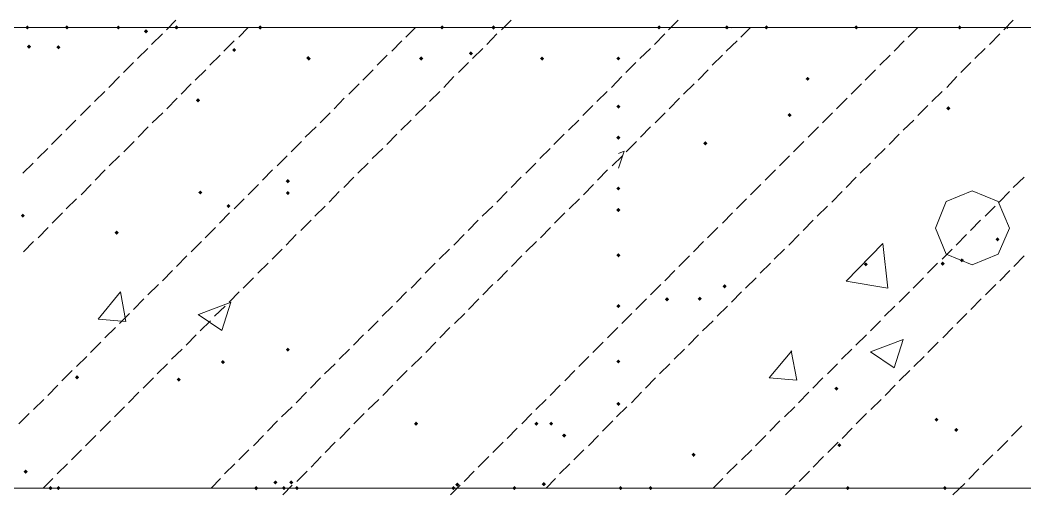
# Model space of a CAD drawing. Header units: millimetres. Extents: x -4415 to 173792, y -78716 to 47289.
# Drawn here: x 14763 to 16672, y 2368 to 3270 of the extents above; entities that cross this region are included whole.
import ezdxf

# ---------------------------------------------------------------- set-up
doc = ezdxf.new("R2010")
doc.units = ezdxf.units.MM

msp = doc.modelspace()

# ---------------------------------------------------------------- hatches: boundary and pattern name
h = msp.add_hatch(color=0)
h.dxf.hatch_style = 2
h.paths.add_polyline_path([(14776.8, 3251.9), (14772.8, 3255.8), (14776.8, 3259.8), (14780.7, 3255.8)])
h = msp.add_hatch(color=0)
h.dxf.hatch_style = 2
h.paths.add_polyline_path([(14851.9, 3251.9), (14847.9, 3255.8), (14851.9, 3259.8), (14855.9, 3255.8)])
h = msp.add_hatch(color=0)
h.dxf.hatch_style = 2
h.paths.add_polyline_path([(14949.6, 3251.9), (14945.6, 3255.8), (14949.6, 3259.8), (14953.6, 3255.8)])
h = msp.add_hatch(color=0)
h.dxf.hatch_style = 2
h.paths.add_polyline_path([(14949.6, 3251.9), (14945.6, 3255.8), (14949.6, 3259.8), (14953.6, 3255.8)])
h = msp.add_hatch(color=0)
h.dxf.hatch_style = 2
h.paths.add_polyline_path([(15002.2, 3244.3), (14998.2, 3248.3), (15002.2, 3252.3), (15006.2, 3248.3)])
h = msp.add_hatch(color=0)
h.dxf.hatch_style = 2
h.paths.add_polyline_path([(15060.2, 3251.9), (15056.2, 3255.8), (15060.2, 3259.8), (15064.1, 3255.8)])
h = msp.add_hatch(color=0)
h.dxf.hatch_style = 2
h.paths.add_polyline_path([(15060.2, 3251.9), (15056.2, 3255.8), (15060.2, 3259.8), (15064.1, 3255.8)])
h = msp.add_hatch(color=0)
h.dxf.hatch_style = 2
h.paths.add_polyline_path([(15219.1, 3251.9), (15215.1, 3255.8), (15219.1, 3259.8), (15223, 3255.8)])
h = msp.add_hatch(color=0)
h.dxf.hatch_style = 2
h.paths.add_polyline_path([(15564.7, 3251.9), (15560.7, 3255.8), (15564.7, 3259.8), (15568.7, 3255.8)])
h = msp.add_hatch(color=0)
h.dxf.hatch_style = 2
h.paths.add_polyline_path([(15564.7, 3251.9), (15560.7, 3255.8), (15564.7, 3259.8), (15568.7, 3255.8)])
h = msp.add_hatch(color=0)
h.dxf.hatch_style = 2
h.paths.add_polyline_path([(15662.4, 3251.9), (15658.4, 3255.8), (15662.4, 3259.8), (15666.4, 3255.8)])
h = msp.add_hatch(color=0)
h.dxf.hatch_style = 2
h.paths.add_polyline_path([(15976.9, 3251.9), (15973, 3255.8), (15976.9, 3259.8), (15980.9, 3255.8)])
h = msp.add_hatch(color=0)
h.dxf.hatch_style = 2
h.paths.add_polyline_path([(15976.9, 3251.9), (15973, 3255.8), (15976.9, 3259.8), (15980.9, 3255.8)])
h = msp.add_hatch(color=0)
h.dxf.hatch_style = 2
h.paths.add_polyline_path([(16105.8, 3251.9), (16101.8, 3255.8), (16105.8, 3259.8), (16109.7, 3255.8)])
h = msp.add_hatch(color=0)
h.dxf.hatch_style = 2
h.paths.add_polyline_path([(16180.9, 3251.9), (16176.9, 3255.8), (16180.9, 3259.8), (16184.9, 3255.8)])
h = msp.add_hatch(color=0)
h.dxf.hatch_style = 2
h.paths.add_polyline_path([(16180.9, 3251.9), (16176.9, 3255.8), (16180.9, 3259.8), (16184.9, 3255.8)])
h = msp.add_hatch(color=0)
h.dxf.hatch_style = 2
h.paths.add_polyline_path([(16180.9, 3251.9), (16176.9, 3255.8), (16180.9, 3259.8), (16184.9, 3255.8)])
h = msp.add_hatch(color=0)
h.dxf.hatch_style = 2
h.paths.add_polyline_path([(16351.6, 3251.9), (16347.6, 3255.8), (16351.6, 3259.8), (16355.6, 3255.8)])
h = msp.add_hatch(color=0)
h.dxf.hatch_style = 2
h.paths.add_polyline_path([(16548, 3251.9), (16544.1, 3255.8), (16548, 3259.8), (16552, 3255.8)])
h = msp.add_hatch(color=0)
h.dxf.hatch_style = 2
h.paths.add_polyline_path([(14780, 3215.4), (14776, 3219.3), (14780, 3223.3), (14784, 3219.3)])
h = msp.add_hatch(color=0)
h.dxf.hatch_style = 2
h.paths.add_polyline_path([(14835.8, 3214.3), (14831.8, 3218.3), (14835.8, 3222.2), (14839.8, 3218.3)])
h = msp.add_hatch(color=0)
h.dxf.hatch_style = 2
h.paths.add_polyline_path([(15169.7, 3208.9), (15165.7, 3212.9), (15169.7, 3216.9), (15173.6, 3212.9)])
h = msp.add_hatch(color=0)
h.dxf.hatch_style = 2
h.paths.add_polyline_path([(15619.5, 3202.5), (15615.5, 3206.5), (15619.5, 3210.4), (15623.4, 3206.5)])
h = msp.add_hatch(color=0)
h.dxf.hatch_style = 2
h.paths.add_polyline_path([(15310.3, 3193.9), (15306.3, 3197.9), (15310.3, 3201.8), (15314.3, 3197.9)])
h = msp.add_hatch(color=0)
h.dxf.hatch_style = 2
h.paths.add_polyline_path([(15311.4, 3192.8), (15307.4, 3196.8), (15311.4, 3200.8), (15315.3, 3196.8)])
h = msp.add_hatch(color=0)
h.dxf.hatch_style = 2
h.paths.add_polyline_path([(15525, 3192.8), (15521, 3196.8), (15525, 3200.8), (15529, 3196.8)])
h = msp.add_hatch(color=0)
h.dxf.hatch_style = 2
h.paths.add_polyline_path([(15525, 3192.8), (15521, 3196.8), (15525, 3200.8), (15529, 3196.8)])
h = msp.add_hatch(color=0)
h.dxf.hatch_style = 2
h.paths.add_polyline_path([(15525, 3192.8), (15521, 3196.8), (15525, 3200.8), (15529, 3196.8)])
h = msp.add_hatch(color=0)
h.dxf.hatch_style = 2
h.paths.add_polyline_path([(15754.7, 3192.8), (15750.8, 3196.8), (15754.7, 3200.8), (15758.7, 3196.8)])
h = msp.add_hatch(color=0)
h.dxf.hatch_style = 2
h.paths.add_polyline_path([(15754.7, 3192.8), (15750.8, 3196.8), (15754.7, 3200.8), (15758.7, 3196.8)])
h = msp.add_hatch(color=0)
h.dxf.hatch_style = 2
h.paths.add_polyline_path([(15899.6, 3192.8), (15895.7, 3196.8), (15899.6, 3200.8), (15903.6, 3196.8)])
h = msp.add_hatch(color=0)
h.dxf.hatch_style = 2
h.paths.add_polyline_path([(16259.3, 3154.2), (16255.3, 3158.1), (16259.3, 3162.1), (16263.2, 3158.1)])
h = msp.add_hatch(color=0)
h.dxf.hatch_style = 2
h.paths.add_polyline_path([(15101, 3113.4), (15097, 3117.4), (15101, 3121.3), (15104.9, 3117.4)])
h = msp.add_hatch(color=0)
h.dxf.hatch_style = 2
h.paths.add_polyline_path([(15899.6, 3101.6), (15895.7, 3105.5), (15899.6, 3109.5), (15903.6, 3105.5)])
h = msp.add_hatch(color=0)
h.dxf.hatch_style = 2
h.paths.add_polyline_path([(15899.6, 3101.6), (15895.7, 3105.5), (15899.6, 3109.5), (15903.6, 3105.5)])
h = msp.add_hatch(color=0)
h.dxf.hatch_style = 2
h.paths.add_polyline_path([(16224.9, 3085.5), (16220.9, 3089.4), (16224.9, 3093.4), (16228.9, 3089.4)])
h = msp.add_hatch(color=0)
h.dxf.hatch_style = 2
h.paths.add_polyline_path([(16526.6, 3098.3), (16522.6, 3102.3), (16526.6, 3106.3), (16530.5, 3102.3)])
h = msp.add_hatch(color=0)
h.dxf.hatch_style = 2
h.paths.add_polyline_path([(15899.6, 3042.5), (15895.7, 3046.5), (15899.6, 3050.5), (15903.6, 3046.5)])
h = msp.add_hatch(color=0)
h.dxf.hatch_style = 2
h.paths.add_polyline_path([(16065, 3031.8), (16061, 3035.8), (16065, 3039.7), (16068.9, 3035.8)])
h = msp.add_hatch(color=0)
h.dxf.hatch_style = 2
h.paths.add_polyline_path([(15271.7, 2959.9), (15267.7, 2963.8), (15271.7, 2967.8), (15275.6, 2963.8)])
h = msp.add_hatch(color=0)
h.dxf.hatch_style = 2
h.paths.add_polyline_path([(15105.3, 2938.4), (15101.3, 2942.4), (15105.3, 2946.3), (15109.2, 2942.4)])
h = msp.add_hatch(color=0)
h.dxf.hatch_style = 2
h.paths.add_polyline_path([(15271.7, 2937.3), (15267.7, 2941.3), (15271.7, 2945.3), (15275.6, 2941.3)])
h = msp.add_hatch(color=0)
h.dxf.hatch_style = 2
h.paths.add_polyline_path([(15899.6, 2945.9), (15895.7, 2949.9), (15899.6, 2953.9), (15903.6, 2949.9)])
h = msp.add_hatch(color=0)
h.dxf.hatch_style = 2
h.paths.add_polyline_path([(15899.6, 2945.9), (15895.7, 2949.9), (15899.6, 2953.9), (15903.6, 2949.9)])
h = msp.add_hatch(color=0)
h.dxf.hatch_style = 2
h.paths.add_polyline_path([(15899.6, 2945.9), (15895.7, 2949.9), (15899.6, 2953.9), (15903.6, 2949.9)])
h = msp.add_hatch(color=0)
h.dxf.hatch_style = 2
h.paths.add_polyline_path([(14768.2, 2894.4), (14764.2, 2898.4), (14768.2, 2902.3), (14772.2, 2898.4)])
h = msp.add_hatch(color=0)
h.dxf.hatch_style = 2
h.paths.add_polyline_path([(15158.9, 2912.6), (15155, 2916.6), (15158.9, 2920.6), (15162.9, 2916.6)])
h = msp.add_hatch(color=0)
h.dxf.hatch_style = 2
h.paths.add_polyline_path([(15899.6, 2905.1), (15895.7, 2909.1), (15899.6, 2913.1), (15903.6, 2909.1)])
h = msp.add_hatch(color=0)
h.dxf.hatch_style = 2
h.paths.add_polyline_path([(14946.4, 2862.2), (14942.4, 2866.2), (14946.4, 2870.1), (14950.4, 2866.2)])
h = msp.add_hatch(color=0)
h.dxf.hatch_style = 2
h.paths.add_polyline_path([(16620, 2849.3), (16616, 2853.3), (16620, 2857.2), (16623.9, 2853.3)])
h = msp.add_hatch(color=0)
h.dxf.hatch_style = 2
h.paths.add_polyline_path([(15899.6, 2819.2), (15895.7, 2823.2), (15899.6, 2827.2), (15903.6, 2823.2)])
h = msp.add_hatch(color=0)
h.dxf.hatch_style = 2
h.paths.add_polyline_path([(15899.6, 2819.2), (15895.7, 2823.2), (15899.6, 2827.2), (15903.6, 2823.2)])
h = msp.add_hatch(color=0)
h.dxf.hatch_style = 2
h.paths.add_polyline_path([(15899.6, 2819.2), (15895.7, 2823.2), (15899.6, 2827.2), (15903.6, 2823.2)])
h = msp.add_hatch(color=0)
h.dxf.hatch_style = 2
h.paths.add_polyline_path([(16369.8, 2802.1), (16365.9, 2806), (16369.8, 2810), (16373.8, 2806)])
h = msp.add_hatch(color=0)
h.dxf.hatch_style = 2
h.paths.add_polyline_path([(16515.8, 2803.1), (16511.9, 2807.1), (16515.8, 2811.1), (16519.8, 2807.1)])
h = msp.add_hatch(color=0)
h.dxf.hatch_style = 2
h.paths.add_polyline_path([(16552.3, 2809.6), (16548.4, 2813.6), (16552.3, 2817.5), (16556.3, 2813.6)])
h = msp.add_hatch(color=0)
h.dxf.hatch_style = 2
h.paths.add_polyline_path([(16101.5, 2760.2), (16097.5, 2764.2), (16101.5, 2768.1), (16105.4, 2764.2)])
h = msp.add_hatch(color=0)
h.dxf.hatch_style = 2
h.paths.add_polyline_path([(15899.6, 2722.6), (15895.7, 2726.6), (15899.6, 2730.6), (15903.6, 2726.6)])
h = msp.add_hatch(color=0)
h.dxf.hatch_style = 2
h.paths.add_polyline_path([(15992, 2735.5), (15988, 2739.5), (15992, 2743.5), (15995.9, 2739.5)])
h = msp.add_hatch(color=0)
h.dxf.hatch_style = 2
h.paths.add_polyline_path([(16054.2, 2736.6), (16050.3, 2740.6), (16054.2, 2744.5), (16058.2, 2740.6)])
h = msp.add_hatch(color=0)
h.dxf.hatch_style = 2
h.paths.add_polyline_path([(15271.7, 2640), (15267.7, 2643.9), (15271.7, 2647.9), (15275.6, 2643.9)])
h = msp.add_hatch(color=0)
h.dxf.hatch_style = 2
h.paths.add_polyline_path([(15148.2, 2616.3), (15144.2, 2620.3), (15148.2, 2624.3), (15152.2, 2620.3)])
h = msp.add_hatch(color=0)
h.dxf.hatch_style = 2
h.paths.add_polyline_path([(15899.6, 2617.4), (15895.7, 2621.4), (15899.6, 2625.4), (15903.6, 2621.4)])
h = msp.add_hatch(color=0)
h.dxf.hatch_style = 2
h.paths.add_polyline_path([(14871.2, 2587.4), (14867.3, 2591.3), (14871.2, 2595.3), (14875.2, 2591.3)])
h = msp.add_hatch(color=0)
h.dxf.hatch_style = 2
h.paths.add_polyline_path([(15064.5, 2583.1), (15060.5, 2587), (15064.5, 2591), (15068.4, 2587)])
h = msp.add_hatch(color=0)
h.dxf.hatch_style = 2
h.paths.add_polyline_path([(16314, 2565.9), (16310, 2569.9), (16314, 2573.8), (16318, 2569.9)])
h = msp.add_hatch(color=0)
h.dxf.hatch_style = 2
h.paths.add_polyline_path([(15899.6, 2536.9), (15895.7, 2540.9), (15899.6, 2544.9), (15903.6, 2540.9)])
h = msp.add_hatch(color=0)
h.dxf.hatch_style = 2
h.paths.add_polyline_path([(15899.6, 2536.9), (15895.7, 2540.9), (15899.6, 2544.9), (15903.6, 2540.9)])
h = msp.add_hatch(color=0)
h.dxf.hatch_style = 2
h.paths.add_polyline_path([(15899.6, 2536.9), (15895.7, 2540.9), (15899.6, 2544.9), (15903.6, 2540.9)])
h = msp.add_hatch(color=0)
h.dxf.hatch_style = 2
h.paths.add_polyline_path([(15515.3, 2499.3), (15511.4, 2503.3), (15515.3, 2507.3), (15519.3, 2503.3)])
h = msp.add_hatch(color=0)
h.dxf.hatch_style = 2
h.paths.add_polyline_path([(15515.3, 2499.3), (15511.4, 2503.3), (15515.3, 2507.3), (15519.3, 2503.3)])
h = msp.add_hatch(color=0)
h.dxf.hatch_style = 2
h.paths.add_polyline_path([(15515.3, 2499.3), (15511.4, 2503.3), (15515.3, 2507.3), (15519.3, 2503.3)])
h = msp.add_hatch(color=0)
h.dxf.hatch_style = 2
h.paths.add_polyline_path([(15744, 2499.3), (15740, 2503.3), (15744, 2507.3), (15748, 2503.3)])
h = msp.add_hatch(color=0)
h.dxf.hatch_style = 2
h.paths.add_polyline_path([(15744, 2499.3), (15740, 2503.3), (15744, 2507.3), (15748, 2503.3)])
h = msp.add_hatch(color=0)
h.dxf.hatch_style = 2
h.paths.add_polyline_path([(15771.9, 2499.3), (15767.9, 2503.3), (15771.9, 2507.3), (15775.9, 2503.3)])
h = msp.add_hatch(color=0)
h.dxf.hatch_style = 2
h.paths.add_polyline_path([(16504, 2506.9), (16500.1, 2510.8), (16504, 2514.8), (16508, 2510.8)])
h = msp.add_hatch(color=0)
h.dxf.hatch_style = 2
h.paths.add_polyline_path([(15796.6, 2476.8), (15792.6, 2480.8), (15796.6, 2484.7), (15800.6, 2480.8)])
h = msp.add_hatch(color=0)
h.dxf.hatch_style = 2
h.paths.add_polyline_path([(16541.6, 2487.5), (16537.6, 2491.5), (16541.6, 2495.5), (16545.6, 2491.5)])
h = msp.add_hatch(color=0)
h.dxf.hatch_style = 2
h.paths.add_polyline_path([(16319.4, 2458.5), (16315.4, 2462.5), (16319.4, 2466.5), (16323.4, 2462.5)])
h = msp.add_hatch(color=0)
h.dxf.hatch_style = 2
h.paths.add_polyline_path([(16042.4, 2440.3), (16038.5, 2444.3), (16042.4, 2448.2), (16046.4, 2444.3)])
h = msp.add_hatch(color=0)
h.dxf.hatch_style = 2
h.paths.add_polyline_path([(14773.6, 2408.1), (14769.6, 2412.1), (14773.6, 2416), (14777.5, 2412.1)])
h = msp.add_hatch(color=0)
h.dxf.hatch_style = 2
h.paths.add_polyline_path([(15248, 2387.7), (15244.1, 2391.7), (15248, 2395.6), (15252, 2391.7)])
h = msp.add_hatch(color=0)
h.dxf.hatch_style = 2
h.paths.add_polyline_path([(15278.1, 2387.7), (15274.1, 2391.7), (15278.1, 2395.6), (15282.1, 2391.7)])
h = msp.add_hatch(color=0)
h.dxf.hatch_style = 2
h.paths.add_polyline_path([(15593.7, 2383.4), (15589.7, 2387.4), (15593.7, 2391.3), (15597.7, 2387.4)])
h = msp.add_hatch(color=0)
h.dxf.hatch_style = 2
h.paths.add_polyline_path([(15757.9, 2384.5), (15754, 2388.4), (15757.9, 2392.4), (15761.9, 2388.4)])
h = msp.add_hatch(color=0)
h.dxf.hatch_style = 2
h.paths.add_polyline_path([(14820.8, 2377), (14816.8, 2380.9), (14820.8, 2384.9), (14824.8, 2380.9)])
h = msp.add_hatch(color=0)
h.dxf.hatch_style = 2
h.paths.add_polyline_path([(14820.8, 2377), (14816.8, 2380.9), (14820.8, 2384.9), (14824.8, 2380.9)])
h = msp.add_hatch(color=0)
h.dxf.hatch_style = 2
h.paths.add_polyline_path([(14835.8, 2377), (14831.8, 2380.9), (14835.8, 2384.9), (14839.8, 2380.9)])
h = msp.add_hatch(color=0)
h.dxf.hatch_style = 2
h.paths.add_polyline_path([(14835.8, 2377), (14831.8, 2380.9), (14835.8, 2384.9), (14839.8, 2380.9)])
h = msp.add_hatch(color=0)
h.dxf.hatch_style = 2
h.paths.add_polyline_path([(15211.5, 2377), (15207.6, 2380.9), (15211.5, 2384.9), (15215.5, 2380.9)])
h = msp.add_hatch(color=0)
h.dxf.hatch_style = 2
h.paths.add_polyline_path([(15211.5, 2377), (15207.6, 2380.9), (15211.5, 2384.9), (15215.5, 2380.9)])
h = msp.add_hatch(color=0)
h.dxf.hatch_style = 2
h.paths.add_polyline_path([(15211.5, 2377), (15207.6, 2380.9), (15211.5, 2384.9), (15215.5, 2380.9)])
h = msp.add_hatch(color=0)
h.dxf.hatch_style = 2
h.paths.add_polyline_path([(15264.1, 2377), (15260.2, 2380.9), (15264.1, 2384.9), (15268.1, 2380.9)])
h = msp.add_hatch(color=0)
h.dxf.hatch_style = 2
h.paths.add_polyline_path([(15264.1, 2377), (15260.2, 2380.9), (15264.1, 2384.9), (15268.1, 2380.9)])
h = msp.add_hatch(color=0)
h.dxf.hatch_style = 2
h.paths.add_polyline_path([(15288.8, 2377), (15284.9, 2380.9), (15288.8, 2384.9), (15292.8, 2380.9)])
h = msp.add_hatch(color=0)
h.dxf.hatch_style = 2
h.paths.add_polyline_path([(15586.2, 2377), (15582.2, 2380.9), (15586.2, 2384.9), (15590.2, 2380.9)])
h = msp.add_hatch(color=0)
h.dxf.hatch_style = 2
h.paths.add_polyline_path([(15586.2, 2377), (15582.2, 2380.9), (15586.2, 2384.9), (15590.2, 2380.9)])
h = msp.add_hatch(color=0)
h.dxf.hatch_style = 2
h.paths.add_polyline_path([(15586.2, 2377), (15582.2, 2380.9), (15586.2, 2384.9), (15590.2, 2380.9)])
h = msp.add_hatch(color=0)
h.dxf.hatch_style = 2
h.paths.add_polyline_path([(15702.1, 2377), (15698.2, 2380.9), (15702.1, 2384.9), (15706.1, 2380.9)])
h = msp.add_hatch(color=0)
h.dxf.hatch_style = 2
h.paths.add_polyline_path([(15903.9, 2377), (15900, 2380.9), (15903.9, 2384.9), (15907.9, 2380.9)])
h = msp.add_hatch(color=0)
h.dxf.hatch_style = 2
h.paths.add_polyline_path([(15960.8, 2377), (15956.9, 2380.9), (15960.8, 2384.9), (15964.8, 2380.9)])
h = msp.add_hatch(color=0)
h.dxf.hatch_style = 2
h.paths.add_polyline_path([(16335.5, 2377), (16331.5, 2380.9), (16335.5, 2384.9), (16339.5, 2380.9)])
h = msp.add_hatch(color=0)
h.dxf.hatch_style = 2
h.paths.add_polyline_path([(16335.5, 2377), (16331.5, 2380.9), (16335.5, 2384.9), (16339.5, 2380.9)])
h = msp.add_hatch(color=0)
h.dxf.hatch_style = 2
h.paths.add_polyline_path([(16520.1, 2377), (16516.2, 2380.9), (16520.1, 2384.9), (16524.1, 2380.9)])

# ---------------------------------------------------------------- linework, layer by layer
at = {"color": 0, "lineweight": 0}
for points in [[(15040.9, 3251.5), (15059.1, 3269.8)], [(15677.4, 3251.5), (15695.7, 3269.8)], [(15995.2, 3251.5), (16013.4, 3269.8)], [(16631.8, 3251.5), (16650, 3269.8)], [(19744.9, 3255.8), (11172, 3255.8)], [(15178.3, 3237.6), (15196.5, 3255.8)], [(15496, 3237.6), (15514.3, 3255.8)], [(16094, 3255.8), (16115.4, 3254.8)], [(16132.6, 3237.6), (16150.8, 3255.8)], [(16450.4, 3237.6), (16468.6, 3255.8)], [(16636.1, 3255.8), (16639.3, 3253.7)], [(15012.9, 3223.6), (15033.3, 3244)], [(15150.3, 3210.7), (15169.7, 3230.1)], [(15469.2, 3210.7), (15488.5, 3230.1)], [(15649.5, 3223.6), (15668.8, 3244)], [(15968.4, 3223.6), (15987.7, 3244)], [(16104.7, 3210.7), (16125.1, 3230.1)], [(16423.5, 3210.7), (16442.8, 3230.1)], [(16604.9, 3223.6), (16624.3, 3244)], [(14986.1, 3196.8), (15005.4, 3216.1)], [(15622.7, 3196.8), (15642, 3216.1)], [(15940.4, 3196.8), (15960.8, 3216.1)], [(16577, 3196.8), (16596.3, 3216.1)], [(14959.3, 3170), (14978.6, 3189.3)], [(15123.5, 3183.9), (15142.8, 3203.2)], [(15441.3, 3183.9), (15460.6, 3203.2)], [(15595.8, 3170), (15615.2, 3189.3)], [(15913.6, 3170), (15932.9, 3189.3)], [(16077.8, 3183.9), (16097.2, 3203.2)], [(16396.7, 3183.9), (16416, 3203.2)], [(16550.2, 3170), (16569.5, 3189.3)], [(15095.6, 3156), (15116, 3175.3)], [(15414.4, 3156), (15433.8, 3175.3)], [(16051, 3156), (16070.3, 3175.3)], [(16368.8, 3156), (16388.1, 3175.3)], [(14931.4, 3142), (14951.8, 3162.4)], [(15567.9, 3142), (15587.3, 3162.4)], [(15886.8, 3142), (15906.1, 3162.4)], [(16523.4, 3142), (16542.7, 3162.4)], [(14904.5, 3115.2), (14923.8, 3134.5)], [(15068.8, 3129.2), (15088.1, 3148.5)], [(15387.6, 3129.2), (15406.9, 3148.5)], [(15541.1, 3115.2), (15560.4, 3134.5)], [(15858.9, 3115.2), (15878.2, 3134.5)], [(16023.1, 3129.2), (16043.5, 3148.5)], [(16341.9, 3129.2), (16361.3, 3148.5)], [(16495.4, 3115.2), (16514.8, 3134.5)], [(15041.9, 3101.2), (15061.2, 3121.6)], [(15359.7, 3101.2), (15379, 3121.6)], [(15996.3, 3101.2), (16015.6, 3121.6)], [(16314, 3101.2), (16334.4, 3121.6)], [(14877.7, 3088.4), (14897, 3107.7)], [(15014, 3074.4), (15034.4, 3093.7)], [(15332.8, 3074.4), (15352.2, 3093.7)], [(15514.3, 3088.4), (15533.6, 3107.7)], [(15832, 3088.4), (15851.3, 3107.7)], [(15969.4, 3074.4), (15988.7, 3093.7)], [(16287.2, 3074.4), (16306.5, 3093.7)], [(16468.6, 3088.4), (16487.9, 3107.7)], [(14849.8, 3060.5), (14869.1, 3079.8)], [(15486.4, 3060.5), (15505.7, 3079.8)], [(15805.2, 3060.5), (15824.5, 3079.8)], [(16440.7, 3060.5), (16461.1, 3079.8)], [(14987.2, 3047.6), (15006.5, 3066.9)], [(15304.9, 3047.6), (15325.3, 3066.9)], [(15941.5, 3047.6), (15960.8, 3066.9)], [(16260.3, 3047.6), (16279.7, 3066.9)], [(14822.9, 3033.6), (14842.3, 3052.9)], [(14960.3, 3019.7), (14979.7, 3039)], [(15278.1, 3019.7), (15297.4, 3039)], [(15459.5, 3033.6), (15478.8, 3052.9)], [(15777.3, 3033.6), (15796.6, 3052.9)], [(15914.7, 3019.7), (15934, 3039)], [(16232.4, 3019.7), (16251.8, 3039)], [(16413.9, 3033.6), (16433.2, 3052.9)], [(14796.1, 3006.8), (14815.4, 3026.1)], [(15431.6, 3006.8), (15452, 3026.1)], [(15750.4, 3006.8), (15769.8, 3026.1)], [(15899.6, 3016.4), (15910.4, 3020.7)], [(15899.6, 2988.5), (15910.4, 3020.7)], [(16387, 3006.8), (16406.3, 3026.1)], [(14768.2, 2978.9), (14787.5, 2998.2)], [(14932.4, 2992.8), (14951.8, 3012.1)], [(15251.3, 2992.8), (15270.6, 3012.1)], [(15404.8, 2978.9), (15424.1, 2998.2)], [(15723.6, 2978.9), (15742.9, 2998.2)], [(15887.8, 2992.8), (15907.2, 3012.1)], [(16205.6, 2992.8), (16224.9, 3012.1)], [(16359.1, 2978.9), (16378.4, 2998.2)], [(14905.6, 2966), (14924.9, 2985.3)], [(15223.3, 2966), (15242.7, 2985.3)], [(15859.9, 2966), (15879.3, 2985.3)], [(16178.8, 2966), (16198.1, 2985.3)], [(15377.9, 2952), (15397.3, 2971.4)], [(15695.7, 2952), (15715, 2971.4)], [(16332.3, 2952), (16351.6, 2971.4)], [(16650, 2952), (16670.4, 2971.4)], [(14878.8, 2938.1), (14898.1, 2957.4)], [(15196.5, 2938.1), (15215.8, 2957.4)], [(15350, 2924.1), (15369.3, 2944.5)], [(15668.8, 2924.1), (15688.2, 2944.5)], [(15833.1, 2938.1), (15852.4, 2957.4)], [(16150.8, 2938.1), (16170.2, 2957.4)], [(16305.4, 2924.1), (16324.8, 2944.5)], [(16623.2, 2924.1), (16642.5, 2944.5)], [(14850.8, 2911.2), (14870.2, 2930.6)], [(15169.7, 2911.2), (15189, 2930.6)], [(15806.3, 2911.2), (15825.6, 2930.6)], [(16124, 2911.2), (16143.3, 2930.6)], [(14824, 2884.4), (14843.3, 2903.7)], [(15141.8, 2884.4), (15161.1, 2903.7)], [(15323.2, 2897.3), (15342.5, 2916.6)], [(15640.9, 2897.3), (15661.3, 2916.6)], [(15778.3, 2884.4), (15797.7, 2903.7)], [(16097.2, 2884.4), (16116.5, 2903.7)], [(16277.5, 2897.3), (16296.8, 2916.6)], [(16596.3, 2897.3), (16615.7, 2916.6)], [(15296.3, 2870.4), (15315.7, 2889.8)], [(15614.1, 2870.4), (15633.4, 2889.8)], [(16250.7, 2870.4), (16270, 2889.8)], [(16568.4, 2870.4), (16587.8, 2889.8)], [(14797.2, 2856.5), (14816.5, 2875.8)], [(15114.9, 2856.5), (15134.2, 2875.8)], [(15751.5, 2856.5), (15770.8, 2875.8)], [(16069.3, 2856.5), (16088.6, 2875.8)], [(14769.3, 2829.7), (14788.6, 2849)], [(15088.1, 2829.7), (15107.4, 2849)], [(15268.4, 2842.5), (15287.8, 2862.9)], [(15587.3, 2842.5), (15606.6, 2862.9)], [(15723.6, 2829.7), (15744, 2849)], [(16042.4, 2829.7), (16061.7, 2849)], [(16223.8, 2842.5), (16243.2, 2862.9)], [(16332.3, 2773.8), (16402, 2845.8)], [(16411.7, 2760.9), (16402, 2845.8)], [(16541.6, 2842.5), (16560.9, 2862.9)], [(15241.6, 2815.7), (15260.9, 2835)], [(15559.4, 2815.7), (15578.7, 2835)], [(16195.9, 2815.7), (16215.3, 2835)], [(16514.8, 2815.7), (16534.1, 2835)], [(15060.2, 2801.7), (15079.5, 2822.1)], [(15214.8, 2788.9), (15234.1, 2808.2)], [(15532.5, 2788.9), (15551.8, 2808.2)], [(15696.8, 2801.7), (15716.1, 2822.1)], [(16014.5, 2801.7), (16034.9, 2822.1)], [(16169.1, 2788.9), (16188.4, 2808.2)], [(16486.9, 2788.9), (16506.2, 2808.2)], [(16651.1, 2801.7), (16670.4, 2822.1)], [(15033.3, 2774.9), (15052.7, 2794.2)], [(15669.9, 2774.9), (15689.2, 2794.2)], [(15987.7, 2774.9), (16007, 2794.2)], [(16624.3, 2774.9), (16643.6, 2794.2)], [(15186.8, 2760.9), (15206.2, 2780.3)], [(15505.7, 2760.9), (15525, 2780.3)], [(16141.2, 2760.9), (16161.6, 2780.3)], [(16332.3, 2773.8), (16411.7, 2760.9)], [(16460, 2760.9), (16479.3, 2780.3)], [(14911, 2701.9), (14953.9, 2753.4)], [(14963.6, 2697.6), (14953.9, 2753.4)], [(15005.4, 2748.1), (15025.8, 2767.4)], [(15160, 2734.1), (15179.3, 2753.4)], [(15477.8, 2734.1), (15497.1, 2753.4)], [(15642, 2748.1), (15661.3, 2767.4)], [(15960.8, 2748.1), (15980.2, 2767.4)], [(16114.3, 2734.1), (16133.7, 2753.4)], [(16433.2, 2734.1), (16452.5, 2753.4)], [(16597.4, 2748.1), (16616.7, 2767.4)], [(14978.6, 2720.2), (14997.9, 2740.6)], [(15102, 2710.5), (15164.3, 2734.1)], [(15146.1, 2680.4), (15163.2, 2734.1)], [(15615.2, 2720.2), (15634.5, 2740.6)], [(15932.9, 2720.2), (15953.3, 2740.6)], [(16569.5, 2720.2), (16588.8, 2740.6)], [(14951.8, 2693.3), (14971.1, 2712.6)], [(15132.1, 2707.3), (15152.5, 2726.6)], [(15450.9, 2707.3), (15470.3, 2726.6)], [(15588.3, 2693.3), (15607.7, 2712.6)], [(15906.1, 2693.3), (15925.4, 2712.6)], [(16087.5, 2707.3), (16106.8, 2726.6)], [(16405.3, 2707.3), (16424.6, 2726.6)], [(16542.7, 2693.3), (16562, 2712.6)], [(14911, 2701.9), (14963.6, 2697.6)], [(15101, 2710.5), (15146.1, 2680.4)], [(15105.3, 2679.4), (15124.6, 2698.7)], [(15424.1, 2679.4), (15443.4, 2698.7)], [(16059.6, 2679.4), (16080, 2698.7)], [(16378.4, 2679.4), (16397.8, 2698.7)], [(14923.8, 2666.5), (14944.2, 2685.8)], [(15560.4, 2666.5), (15579.7, 2685.8)], [(15879.3, 2666.5), (15898.6, 2685.8)], [(16515.8, 2666.5), (16535.2, 2685.8)], [(14897, 2638.6), (14916.3, 2657.9)], [(15078.4, 2652.5), (15097.7, 2671.8)], [(15396.2, 2652.5), (15415.5, 2671.8)], [(15533.6, 2638.6), (15552.9, 2657.9)], [(15851.3, 2638.6), (15870.7, 2657.9)], [(16032.8, 2652.5), (16052.1, 2671.8)], [(16350.5, 2652.5), (16370.9, 2671.8)], [(16378.4, 2639.6), (16440.7, 2663.3)], [(16423.5, 2609.6), (16440.7, 2663.3)], [(16487.9, 2638.6), (16507.2, 2657.9)], [(15050.5, 2625.7), (15070.9, 2645)], [(15369.3, 2625.7), (15388.7, 2645)], [(16005.9, 2625.7), (16025.2, 2645)], [(16186.3, 2590.3), (16229.2, 2641.8)], [(16238.9, 2586), (16228.1, 2641.8)], [(16323.7, 2625.7), (16343, 2645)], [(16378.4, 2639.6), (16423.5, 2609.6)], [(14870.2, 2611.7), (14889.5, 2631.1)], [(15023.7, 2597.8), (15043, 2617.1)], [(15341.4, 2597.8), (15361.8, 2617.1)], [(15506.7, 2611.7), (15526.1, 2631.1)], [(15824.5, 2611.7), (15843.8, 2631.1)], [(15978, 2597.8), (15997.3, 2617.1)], [(16296.8, 2597.8), (16316.2, 2617.1)], [(16461.1, 2611.7), (16480.4, 2631.1)], [(14842.3, 2584.9), (14861.6, 2604.2)], [(15478.8, 2584.9), (15498.2, 2604.2)], [(15797.7, 2584.9), (15817, 2604.2)], [(16433.2, 2584.9), (16453.6, 2604.2)], [(14996.8, 2570.9), (15016.2, 2590.3)], [(15314.6, 2570.9), (15333.9, 2590.3)], [(15951.2, 2570.9), (15970.5, 2590.3)], [(16186.3, 2590.3), (16238.9, 2586)], [(16268.9, 2570.9), (16288.3, 2590.3)], [(14815.4, 2557), (14834.7, 2576.3)], [(14968.9, 2543), (14988.3, 2563.4)], [(15287.8, 2543), (15307.1, 2563.4)], [(15452, 2557), (15471.3, 2576.3)], [(15769.8, 2557), (15789.1, 2576.3)], [(15924.3, 2543), (15943.7, 2563.4)], [(16242.1, 2543), (16261.4, 2563.4)], [(16406.3, 2557), (16425.7, 2576.3)], [(14788.6, 2530.1), (14807.9, 2549.5)], [(15424.1, 2530.1), (15444.5, 2549.5)], [(15742.9, 2530.1), (15762.2, 2549.5)], [(16379.5, 2530.1), (16398.8, 2549.5)], [(14760.7, 2503.3), (14780, 2522.6)], [(14942.1, 2516.2), (14961.4, 2535.5)], [(15259.8, 2516.2), (15280.2, 2535.5)], [(15397.3, 2503.3), (15416.6, 2522.6)], [(15716.1, 2503.3), (15735.4, 2522.6)], [(15896.4, 2516.2), (15915.8, 2535.5)], [(16215.3, 2516.2), (16234.6, 2535.5)], [(16351.6, 2503.3), (16370.9, 2522.6)], [(14915.3, 2489.4), (14934.6, 2508.7)], [(15233, 2489.4), (15252.3, 2508.7)], [(15869.6, 2489.4), (15888.9, 2508.7)], [(16187.3, 2489.4), (16206.7, 2508.7)], [(15370.4, 2475.4), (15389.7, 2494.7)], [(15688.2, 2475.4), (15707.5, 2494.7)], [(16324.8, 2475.4), (16344.1, 2494.7)], [(16646.8, 2479.7), (16666.1, 2499)], [(14887.3, 2461.4), (14906.7, 2480.8)], [(15206.2, 2461.4), (15225.5, 2480.8)], [(15342.5, 2448.6), (15361.8, 2467.9)], [(15661.3, 2448.6), (15680.7, 2467.9)], [(15842.8, 2461.4), (15862.1, 2480.8)], [(16160.5, 2461.4), (16179.8, 2480.8)], [(16297.9, 2448.6), (16317.2, 2467.9)], [(16620, 2451.8), (16639.3, 2471.1)], [(14860.5, 2434.6), (14879.8, 2453.9)], [(15178.3, 2434.6), (15197.6, 2453.9)], [(15814.8, 2434.6), (15834.2, 2453.9)], [(16133.7, 2434.6), (16153, 2453.9)], [(16592.1, 2424.9), (16611.4, 2444.3)], [(14833.7, 2407.8), (14853, 2427.1)], [(15151.4, 2407.8), (15170.7, 2427.1)], [(15315.7, 2420.7), (15335, 2441)], [(15633.4, 2420.7), (15653.8, 2441)], [(15788, 2407.8), (15807.3, 2427.1)], [(16105.8, 2407.8), (16125.1, 2427.1)], [(16270, 2420.7), (16289.3, 2441)], [(15288.8, 2393.8), (15308.2, 2413.1)], [(15606.6, 2393.8), (15625.9, 2413.1)], [(16243.2, 2393.8), (16262.5, 2413.1)], [(16565.2, 2398.1), (16584.5, 2417.4)], [(14806.8, 2380.9), (14825.1, 2399.2)], [(15125.7, 2380.9), (15143.9, 2399.2)], [(15762.2, 2380.9), (15780.5, 2399.2)], [(16080, 2380.9), (16098.2, 2399.2)], [(16535.2, 2368), (16557.7, 2389.5)], [(11172, 2380.9), (19744.9, 2380.9)], [(14771.4, 2380.9), (14798.2, 2380.9)], [(14809, 2380.9), (14836.9, 2380.9)], [(14847.6, 2380.9), (14875.5, 2380.9)], [(14886.3, 2380.9), (14914.2, 2380.9)], [(14924.9, 2380.9), (14952.8, 2380.9)], [(14963.6, 2380.9), (14990.4, 2380.9)], [(15002.2, 2380.9), (15029, 2380.9)], [(15040.9, 2380.9), (15067.7, 2380.9)], [(15078.4, 2380.9), (15106.3, 2380.9)], [(15117.1, 2380.9), (15145, 2380.9)], [(15155.7, 2380.9), (15183.6, 2380.9)], [(15194.4, 2380.9), (15222.3, 2380.9)], [(15233, 2380.9), (15260.9, 2380.9)], [(15262, 2368), (15280.2, 2386.3)], [(15271.7, 2380.9), (15298.5, 2380.9)], [(15310.3, 2380.9), (15337.1, 2380.9)], [(15348.9, 2380.9), (15375.8, 2380.9)], [(15386.5, 2380.9), (15414.4, 2380.9)], [(15425.2, 2380.9), (15453.1, 2380.9)], [(15463.8, 2380.9), (15491.7, 2380.9)], [(15502.5, 2380.9), (15530.4, 2380.9)], [(15541.1, 2380.9), (15567.9, 2380.9)], [(15579.7, 2380.9), (15606.6, 2380.9)], [(15580.8, 2368), (15599.1, 2386.3)], [(15618.4, 2380.9), (15645.2, 2380.9)], [(15656, 2380.9), (15683.9, 2380.9)], [(15694.6, 2380.9), (15722.5, 2380.9)], [(15733.3, 2380.9), (15761.2, 2380.9)], [(15771.9, 2380.9), (15799.8, 2380.9)], [(15810.5, 2380.9), (15838.5, 2380.9)], [(15849.2, 2380.9), (15876, 2380.9)], [(15887.8, 2380.9), (15914.7, 2380.9)], [(15925.4, 2380.9), (15953.3, 2380.9)], [(15964.1, 2380.9), (15992, 2380.9)], [(16002.7, 2380.9), (16030.6, 2380.9)], [(16041.4, 2380.9), (16069.3, 2380.9)], [(16080, 2380.9), (16107.9, 2380.9)], [(16118.6, 2380.9), (16145.5, 2380.9)], [(16157.3, 2380.9), (16184.1, 2380.9)], [(16195.9, 2380.9), (16222.8, 2380.9)], [(16217.4, 2368), (16235.7, 2386.3)], [(16233.5, 2380.9), (16261.4, 2380.9)], [(16272.2, 2380.9), (16300.1, 2380.9)], [(16310.8, 2380.9), (16338.7, 2380.9)], [(16349.4, 2380.9), (16377.4, 2380.9)], [(16388.1, 2380.9), (16416, 2380.9)], [(16426.7, 2380.9), (16453.6, 2380.9)], [(16465.4, 2380.9), (16492.2, 2380.9)], [(16503, 2380.9), (16530.9, 2380.9)], [(16541.6, 2380.9), (16569.5, 2380.9)], [(16580.2, 2380.9), (16608.2, 2380.9)], [(16618.9, 2380.9), (16646.8, 2380.9)], [(16657.5, 2380.9), (16685.4, 2380.9)]]:
    msp.add_lwpolyline(points, dxfattribs=at)
msp.add_lwpolyline([(16642.5, 2874.7), (16621, 2925.2), (16571.7, 2945.6), (16522.3, 2925.2), (16501.9, 2874.7), (16522.3, 2825.4), (16571.7, 2805), (16621, 2825.4)], close=True, dxfattribs=at)

doc.saveas('drawing.dxf')
